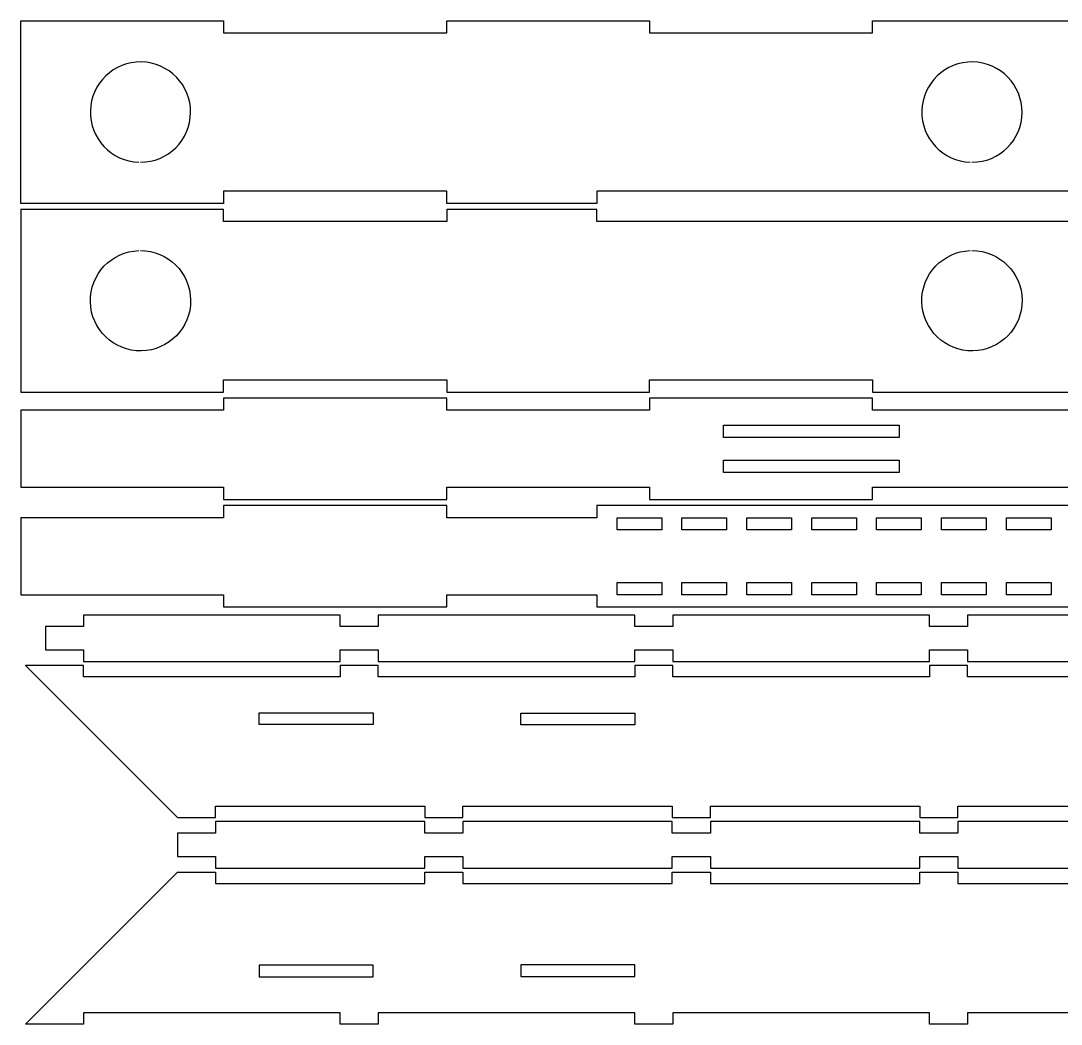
# Model space of a CAD drawing. Extents: x -1476 to 1406, y 11 to 1488.
# Drawn here: x -1476 to -700, y 732 to 1480 of the extents above; entities that cross this region are included whole.
import ezdxf

# ---------------------------------------------------------------- set-up
doc = ezdxf.new("R2010")
doc.units = 0
doc.layers.add('Layer_1', color=7, linetype='CONTINUOUS')

msp = doc.modelspace()

# ---------------------------------------------------------------- linework, layer by layer
at = {"layer": 'Layer_1', "color": 3}
for p, q in [((-1475.77875, 1344.005795), (-1475.77875, 1480.068575)), ((-1475.77875, 1480.068575), (-1324.60575, 1480.06847)), ((-1324.60575, 1480.06847), (-1324.60575, 1471.003573)), ((-1158.3111, 1480.068035), (-1007.11725, 1480.06865)), ((-1158.3111, 1471.00313), (-1158.3111, 1480.068035)), ((-1007.11725, 1480.06865), (-1007.117925, 1471.00334)), ((-840.8184, 1471.00262), (-840.817725, 1480.067923)), ((-840.817725, 1480.067923), (-689.64174, 1480.06862)), ((-1324.60575, 1471.003573), (-1158.3111, 1471.00313)), ((-1007.117925, 1471.00334), (-840.8184, 1471.00262)), ((-1158.309877, 1353.098038), (-1324.604452, 1353.098465)), ((-1324.604452, 1353.098465), (-1324.604227, 1344.005885)), ((-1158.309652, 1344.00545), (-1158.309877, 1353.098038)), ((-553.561132, 1353.098563), (-1046.423902, 1353.098803)), ((-1046.423902, 1353.098803), (-1046.423902, 1344.005818)), ((-1324.604227, 1344.005885), (-1475.77875, 1344.005795)), ((-1046.423902, 1344.005818), (-1158.309652, 1344.00545)), ((-1475.77875, 1339.505818), (-1475.77875, 1203.443045)), ((-1324.604302, 1339.505735), (-1475.77875, 1339.505818)), ((-1324.604527, 1330.413148), (-1324.604302, 1339.505735)), ((-1158.309728, 1339.506163), (-1158.309952, 1330.413583)), ((-1046.423977, 1339.505803), (-1158.309728, 1339.506163)), ((-1046.423977, 1330.412818), (-1046.423977, 1339.505803)), ((-1158.309952, 1330.413583), (-1324.604527, 1330.413148)), ((-553.561207, 1330.413058), (-1046.423977, 1330.412818)), ((-1324.60575, 1212.508048), (-1158.311175, 1212.508483)), ((-1324.60575, 1203.44315), (-1324.60575, 1212.508048)), ((-1158.311175, 1212.508483), (-1158.311175, 1203.443578)), ((-1007.118, 1212.50828), (-840.818475, 1212.508993)), ((-1007.117325, 1203.44297), (-1007.118, 1212.50828)), ((-840.818475, 1212.508993), (-840.8178, 1203.443698)), ((-1475.77875, 1203.443045), (-1324.60575, 1203.44315)), ((-1158.311175, 1203.443578), (-1007.117325, 1203.44297)), ((-840.8178, 1203.443698), (-689.641807, 1203.443)), ((-1158.312075, 1198.943128), (-1324.60575, 1198.943128)), ((-1324.60575, 1198.943128), (-1324.60575, 1189.877525)), ((-1158.312075, 1189.877525), (-1158.312075, 1198.943128)), ((-840.816675, 1198.943128), (-1007.112075, 1198.943128)), ((-1007.112075, 1198.943128), (-1007.112075, 1189.877525)), ((-840.816675, 1189.877525), (-840.816675, 1198.943128)), ((-1324.60575, 1189.877525), (-1475.780775, 1189.867925)), ((-1475.780775, 1189.867925), (-1475.780775, 1132.436728)), ((-1007.112075, 1189.877525), (-1158.312075, 1189.877525)), ((-689.64315, 1189.877525), (-840.816675, 1189.877525)), ((-1475.780775, 1132.43297), (-1324.60575, 1132.440995)), ((-1475.780775, 1132.436728), (-1475.780775, 1132.43297)), ((-1324.60575, 1132.440995), (-1324.60575, 1123.348835)), ((-1158.312075, 1123.348835), (-1158.312075, 1132.440995)), ((-1158.312075, 1132.440995), (-1007.112075, 1132.440995)), ((-1007.112075, 1132.440995), (-1007.112075, 1123.348835)), ((-840.816675, 1123.348835), (-840.816675, 1132.440995)), ((-840.816675, 1132.440995), (-689.64315, 1132.440995)), ((-1324.606125, 1118.848835), (-1324.606125, 1109.783308)), ((-1158.312075, 1118.848835), (-1324.606125, 1118.848835)), ((-1324.60575, 1123.348835), (-1158.312075, 1123.348835)), ((-1158.312075, 1109.783308), (-1158.312075, 1118.848835)), ((-789.4179, 1118.844335), (-1046.425725, 1118.848835)), ((-1046.425725, 1118.848835), (-1046.425725, 1109.783308)), ((-1007.112075, 1123.348835), (-840.816675, 1123.348835)), ((-689.643525, 1118.848835), (-789.4179, 1118.844335)), ((-1324.606125, 1109.783308), (-1475.7801, 1109.778808)), ((-1475.7801, 1109.778808), (-1475.7801, 1052.345983)), ((-1046.425725, 1109.783308), (-1158.312075, 1109.783308)), ((-1475.7801, 1052.345983), (-1324.606125, 1052.350483)), ((-1324.606125, 1052.350483), (-1324.606125, 1043.258278)), ((-1158.312075, 1043.258278), (-1158.312075, 1052.350483)), ((-1158.312075, 1052.350483), (-1046.425725, 1052.350483)), ((-1046.425725, 1052.350483), (-1046.425725, 1043.258278)), ((-1324.606125, 1043.258278), (-1158.312075, 1043.258278)), ((-1046.425725, 1043.258278), (-789.4179, 1043.258285)), ((-789.4179, 1043.258285), (-689.643525, 1043.258278)), ((-1237.65825, 1037.258225), (-1428.997575, 1037.258225)), ((-1428.997575, 1037.258225), (-1428.997575, 1028.7533)), ((-1237.65825, 1028.7533), (-1237.65825, 1037.258225)), ((-1017.972675, 1037.258225), (-1209.312075, 1037.258225)), ((-1209.312075, 1037.258225), (-1209.312075, 1028.7533)), ((-1017.972675, 1028.7533), (-1017.972675, 1037.258225)), ((-798.2886, 1037.258225), (-989.6265, 1037.258225)), ((-989.6265, 1037.258225), (-989.6265, 1028.7533)), ((-798.2886, 1028.7533), (-798.2886, 1037.258225)), ((-578.603093, 1037.258225), (-769.942425, 1037.258225)), ((-769.942425, 1037.258225), (-769.942425, 1028.7533)), ((-1428.997575, 1028.7533), (-1457.343825, 1028.7533)), ((-1457.343825, 1028.7533), (-1457.343825, 1011.1811)), ((-1209.312075, 1028.7533), (-1237.65825, 1028.7533)), ((-989.6265, 1028.7533), (-1017.972675, 1028.7533)), ((-769.942425, 1028.7533), (-798.2886, 1028.7533)), ((-1457.343825, 1011.1811), (-1428.997575, 1011.1811)), ((-1428.997575, 1011.1811), (-1428.997575, 1002.676175)), ((-1237.65825, 1002.676175), (-1237.65825, 1011.1811)), ((-1237.65825, 1011.1811), (-1209.312075, 1011.1811)), ((-1209.312075, 1011.1811), (-1209.312075, 1002.676175)), ((-1017.972675, 1002.676175), (-1017.972675, 1011.1811)), ((-1017.972675, 1011.1811), (-989.6265, 1011.1811)), ((-989.6265, 1011.1811), (-989.6265, 1002.676175)), ((-798.2886, 1002.676175), (-798.2886, 1011.1811)), ((-798.2886, 1011.1811), (-769.942425, 1011.1811)), ((-769.942425, 1011.1811), (-769.942425, 1002.676175)), ((-1428.997575, 1002.676175), (-1237.65825, 1002.676175)), ((-1209.312075, 1002.676175), (-1017.972675, 1002.676175)), ((-989.6265, 1002.676175), (-798.2886, 1002.676175)), ((-769.942425, 1002.676175), (-578.603093, 1002.676175)), ((-1428.996225, 999.676145), (-1472.3424, 999.676145)), ((-1472.3424, 999.676145), (-1358.957625, 886.29137)), ((-1428.996225, 991.17122), (-1428.996225, 999.676145)), ((-1209.31065, 999.676145), (-1237.656825, 999.676145)), ((-1237.656825, 999.676145), (-1237.656825, 991.17122)), ((-1209.31065, 991.17122), (-1209.31065, 999.676145)), ((-989.6265, 999.676145), (-1017.972675, 999.676145)), ((-1017.972675, 999.676145), (-1017.972675, 991.17122)), ((-989.6265, 991.17122), (-989.6265, 999.676145)), ((-769.940925, 999.676145), (-798.2871, 999.676145)), ((-798.2871, 999.676145), (-798.2871, 991.17122)), ((-769.940925, 991.17122), (-769.940925, 999.676145)), ((-1237.656825, 991.17122), (-1428.996225, 991.17122)), ((-1017.972675, 991.17122), (-1209.31065, 991.17122)), ((-798.2871, 991.17122), (-989.6265, 991.17122)), ((-578.60163, 991.17122), (-769.940925, 991.17122)), ((-1330.61145, 886.29137), (-1330.61145, 894.79622)), ((-1330.61145, 894.79622), (-1174.5294, 894.79622)), ((-1174.5294, 894.79622), (-1174.5294, 886.29137)), ((-1146.183225, 886.29137), (-1146.183225, 894.79622)), ((-1146.183225, 894.79622), (-990.1011, 894.79622)), ((-990.1011, 894.79622), (-990.1011, 886.29137)), ((-961.754925, 886.29137), (-961.754925, 894.79622)), ((-961.754925, 894.79622), (-805.672875, 894.79622)), ((-805.672875, 894.79622), (-805.672875, 886.29137)), ((-777.3267, 886.29137), (-777.3267, 894.79622)), ((-777.3267, 894.79622), (-621.24618, 894.79622)), ((-1358.957625, 886.29137), (-1330.61145, 886.29137)), ((-1174.5294, 886.29137), (-1146.183225, 886.29137)), ((-990.1011, 886.29137), (-961.754925, 886.29137)), ((-805.672875, 886.29137), (-777.3267, 886.29137)), ((-1174.529325, 883.2914), (-1330.6158, 883.2914)), ((-1330.6158, 883.2914), (-1330.6158, 874.787975)), ((-1174.529325, 874.787975), (-1174.529325, 883.2914)), ((-990.1011, 883.2914), (-1146.18315, 883.2914)), ((-1146.18315, 883.2914), (-1146.18315, 874.787975)), ((-990.1011, 874.787975), (-990.1011, 883.2914)), ((-805.672875, 883.2914), (-961.754925, 883.2914)), ((-961.754925, 883.2914), (-961.754925, 874.787975)), ((-805.672875, 874.787975), (-805.672875, 883.2914)), ((-621.246142, 883.2914), (-777.3267, 883.2914)), ((-777.3267, 883.2914), (-777.3267, 874.787975)), ((-1330.6158, 874.787975), (-1358.961975, 874.787975)), ((-1358.961975, 874.787975), (-1358.961975, 857.212775)), ((-1146.18315, 874.787975), (-1174.529325, 874.787975)), ((-961.754925, 874.787975), (-990.1011, 874.787975)), ((-777.3267, 874.787975), (-805.672875, 874.787975)), ((-1358.961975, 857.212775), (-1330.6158, 857.212775)), ((-1330.6158, 857.212775), (-1330.6158, 848.70935)), ((-1174.53375, 848.70935), (-1174.53375, 857.212775)), ((-1174.53375, 857.212775), (-1146.187575, 857.212775)), ((-1146.187575, 857.212775), (-1146.187575, 848.70935)), ((-990.105525, 848.70935), (-990.105525, 857.212775)), ((-990.105525, 857.212775), (-961.75935, 857.212775)), ((-961.75935, 857.212775), (-961.75935, 848.70935)), ((-805.678725, 848.70935), (-805.678725, 857.212775)), ((-805.678725, 857.212775), (-777.331125, 857.212775)), ((-777.331125, 857.212775), (-777.331125, 848.70935)), ((-1472.342325, 732.324575), (-1358.95755, 845.70935)), ((-1358.95755, 845.70935), (-1330.611375, 845.70935)), ((-1330.6158, 848.70935), (-1174.53375, 848.70935)), ((-1330.611375, 845.70935), (-1330.611375, 837.2045)), ((-1174.529325, 837.2045), (-1174.529325, 845.70935)), ((-1174.529325, 845.70935), (-1146.18315, 845.70935)), ((-1146.187575, 848.70935), (-990.105525, 848.70935)), ((-1146.18315, 845.70935), (-1146.18315, 837.2045)), ((-990.1011, 837.2045), (-990.1011, 845.70935)), ((-990.1011, 845.70935), (-961.754925, 845.70935)), ((-961.75935, 848.70935), (-805.678725, 848.70935)), ((-961.754925, 845.70935), (-961.754925, 837.2045)), ((-805.672875, 837.2045), (-805.672875, 845.70935)), ((-805.672875, 845.70935), (-777.3267, 845.70935)), ((-777.331125, 848.70935), (-621.246142, 848.70935)), ((-777.3267, 845.70935), (-777.3267, 837.2045)), ((-1330.611375, 837.2045), (-1174.529325, 837.2045)), ((-1146.18315, 837.2045), (-990.1011, 837.2045)), ((-961.754925, 837.2045), (-805.672875, 837.2045)), ((-777.3267, 837.2045), (-621.246143, 837.2045)), ((-1237.65675, 740.8295), (-1428.99615, 740.8295)), ((-1428.99615, 740.8295), (-1428.99615, 732.324575)), ((-1237.65675, 732.324575), (-1237.65675, 740.8295)), ((-1017.972675, 740.8295), (-1209.310575, 740.8295)), ((-1209.310575, 740.8295), (-1209.310575, 732.324575)), ((-1017.972675, 732.324575), (-1017.972675, 740.8295)), ((-798.2871, 740.8295), (-989.6265, 740.8295)), ((-989.6265, 740.8295), (-989.6265, 732.324575)), ((-798.2871, 732.324575), (-798.2871, 740.8295)), ((-578.601592, 740.8295), (-769.940925, 740.8295)), ((-769.940925, 740.8295), (-769.940925, 732.324575)), ((-1428.99615, 732.324575), (-1472.342325, 732.324575)), ((-1209.310575, 732.324575), (-1237.65675, 732.324575)), ((-989.6265, 732.324575), (-1017.972675, 732.324575)), ((-769.940925, 732.324575), (-798.2871, 732.324575))]:
    msp.add_line(p, q, dxfattribs=at)
at = {"layer": 'Layer_1', "color": 4}
for p, q in [((-952.016625, 1169.650085), (-952.016625, 1178.720945)), ((-952.016625, 1178.720945), (-821.090175, 1178.720945)), ((-821.090175, 1178.720945), (-821.090175, 1169.64992)), ((-821.090175, 1169.64992), (-952.016625, 1169.650085)), ((-952.016625, 1143.571183), (-952.016625, 1152.642043)), ((-952.016625, 1152.642043), (-821.090175, 1152.642043)), ((-821.090175, 1152.642043), (-821.090175, 1143.571018)), ((-821.090175, 1143.571018), (-952.016625, 1143.571183)), ((-1031.307675, 1100.707123), (-1031.307675, 1109.777983)), ((-1031.307675, 1109.777983), (-998.0478, 1109.777983)), ((-998.0478, 1109.777983), (-998.0478, 1100.707123)), ((-982.92975, 1100.707123), (-982.92975, 1109.777983)), ((-982.92975, 1109.777983), (-949.669875, 1109.777983)), ((-949.669875, 1109.777983), (-949.669875, 1100.707123)), ((-934.551825, 1100.707123), (-934.551825, 1109.777983)), ((-934.551825, 1109.777983), (-901.292025, 1109.777983)), ((-901.292025, 1109.777983), (-901.292025, 1100.707123)), ((-886.173825, 1100.707123), (-886.173825, 1109.777983)), ((-886.173825, 1109.777983), (-852.91395, 1109.777983)), ((-852.91395, 1109.777983), (-852.91395, 1100.707123)), ((-837.795825, 1100.707123), (-837.795825, 1109.777983)), ((-837.795825, 1109.777983), (-804.536025, 1109.777983)), ((-804.536025, 1109.777983), (-804.536025, 1100.707123)), ((-789.4179, 1100.707123), (-789.4179, 1109.777983)), ((-789.4179, 1109.777983), (-756.158025, 1109.777983)), ((-756.158025, 1109.777983), (-756.158025, 1100.707123)), ((-741.04005, 1100.707123), (-741.04005, 1109.777983)), ((-741.04005, 1109.777983), (-707.780175, 1109.777983)), ((-707.780175, 1109.777983), (-707.780175, 1100.707123)), ((-998.0478, 1100.707123), (-1031.307675, 1100.707123)), ((-949.669875, 1100.707123), (-982.92975, 1100.707123)), ((-901.292025, 1100.707123), (-934.551825, 1100.707123)), ((-852.91395, 1100.707123), (-886.173825, 1100.707123)), ((-804.536025, 1100.707123), (-837.795825, 1100.707123)), ((-756.158025, 1100.707123), (-789.4179, 1100.707123)), ((-707.780175, 1100.707123), (-741.04005, 1100.707123)), ((-1031.307675, 1052.329138), (-1031.307675, 1061.400005)), ((-1031.307675, 1061.400005), (-998.0478, 1061.400005)), ((-998.0478, 1061.400005), (-998.0478, 1052.329138)), ((-982.92975, 1052.329138), (-982.92975, 1061.400005)), ((-982.92975, 1061.400005), (-949.669875, 1061.400005)), ((-949.669875, 1061.400005), (-949.669875, 1052.329138)), ((-934.55175, 1052.329138), (-934.55175, 1061.400005)), ((-934.55175, 1061.400005), (-901.291875, 1061.400005)), ((-901.291875, 1061.400005), (-901.291875, 1052.329138)), ((-886.173825, 1052.329138), (-886.173825, 1061.400005)), ((-886.173825, 1061.400005), (-852.91395, 1061.400005)), ((-852.91395, 1061.400005), (-852.91395, 1052.329138)), ((-837.795825, 1052.329115), (-837.795825, 1061.399983)), ((-837.795825, 1061.399983), (-804.536025, 1061.399983)), ((-804.536025, 1061.399983), (-804.536025, 1052.329115)), ((-789.4179, 1052.329138), (-789.4179, 1061.400005)), ((-789.4179, 1061.400005), (-756.1581, 1061.400005)), ((-756.1581, 1061.400005), (-756.1581, 1052.329138)), ((-741.0399, 1052.329138), (-741.0399, 1061.400005)), ((-741.0399, 1061.400005), (-707.780025, 1061.400005)), ((-707.780025, 1061.400005), (-707.780025, 1052.329138)), ((-998.0478, 1052.329138), (-1031.307675, 1052.329138)), ((-949.669875, 1052.329138), (-982.92975, 1052.329138)), ((-901.291875, 1052.329138), (-934.55175, 1052.329138)), ((-852.91395, 1052.329138), (-886.173825, 1052.329138)), ((-804.536025, 1052.329115), (-837.795825, 1052.329115)), ((-756.1581, 1052.329138), (-789.4179, 1052.329138)), ((-707.780025, 1052.329138), (-741.0399, 1052.329138)), ((-1298.173147, 955.66723), (-1298.173147, 964.454632)), ((-1298.173147, 964.454632), (-1213.133775, 964.454632)), ((-1213.133775, 964.454632), (-1213.133775, 955.66723)), ((-1103.012047, 955.383783), (-1103.012047, 964.171185)), ((-1103.012047, 964.171185), (-1017.972675, 964.171185)), ((-1017.972675, 964.171185), (-1017.972675, 955.383783)), ((-1213.133775, 955.66723), (-1298.173147, 955.66723)), ((-1017.972675, 955.383783), (-1103.012047, 955.383783)), ((-1213.133775, 776.333492), (-1298.173147, 776.333492)), ((-1298.173147, 776.333492), (-1298.173147, 767.54609)), ((-1213.133775, 767.54609), (-1213.133775, 776.333492)), ((-1017.972675, 776.61694), (-1103.012047, 776.61694)), ((-1103.012047, 776.61694), (-1103.012047, 767.829538)), ((-1017.972675, 767.829538), (-1017.972675, 776.61694)), ((-1103.012047, 767.829538), (-1017.972675, 767.829538)), ((-1298.173147, 767.54609), (-1213.133775, 767.54609))]:
    msp.add_line(p, q, dxfattribs=at)
for points in [[(-1385.955675, 1449.405515), (-1406.471445, 1449.749482), (-1423.428104, 1433.489047), (-1423.944075, 1412.976883)], [(-1349.209875, 1411.723768), (-1349.037869, 1432.241721), (-1365.439884, 1449.06151), (-1385.955675, 1449.405515)], [(-766.113075, 1449.405515), (-786.628845, 1449.749482), (-803.585504, 1433.489047), (-804.101475, 1412.976883)], [(-729.36723, 1411.723768), (-729.195224, 1432.241738), (-745.597267, 1449.061535), (-766.113075, 1449.405515)], [(-1423.944075, 1412.976883), (-1424.460049, 1392.464691), (-1408.342321, 1375.372277), (-1387.835175, 1374.684373)], [(-1386.582225, 1374.663365), (-1366.063561, 1374.663385), (-1349.38188, 1391.205824), (-1349.209875, 1411.723768)], [(-804.101475, 1412.976883), (-804.617449, 1392.464691), (-788.499721, 1375.372277), (-767.992575, 1374.684373)], [(-766.739625, 1374.663365), (-746.220943, 1374.663361), (-729.539235, 1391.205807), (-729.36723, 1411.723768)], [(-1423.944075, 1270.53473), (-1424.460049, 1291.046922), (-1408.342321, 1308.139336), (-1387.835175, 1308.82724)], [(-1386.582225, 1308.848255), (-1366.063528, 1308.848276), (-1349.381801, 1292.305821), (-1349.2098, 1271.787845)], [(-804.101475, 1270.534738), (-804.617445, 1291.046926), (-788.499718, 1308.139336), (-767.992575, 1308.82724)], [(-766.739625, 1308.848255), (-746.22094, 1308.84826), (-729.539231, 1292.305809), (-729.36723, 1271.787845)], [(-1385.955675, 1234.106105), (-1406.471442, 1233.762138), (-1423.4281, 1250.022568), (-1423.944075, 1270.53473)], [(-1349.2098, 1271.787845), (-1349.037798, 1251.269866), (-1365.439858, 1234.450069), (-1385.955675, 1234.106105)], [(-766.113075, 1234.106105), (-786.628845, 1233.762138), (-803.585504, 1250.022573), (-804.101475, 1270.534738)], [(-729.36723, 1271.787845), (-729.195228, 1251.269877), (-745.59727, 1234.450085), (-766.113075, 1234.106105)]]:
    msp.add_open_spline(points, degree=3, dxfattribs=at)

doc.saveas('drawing.dxf')
